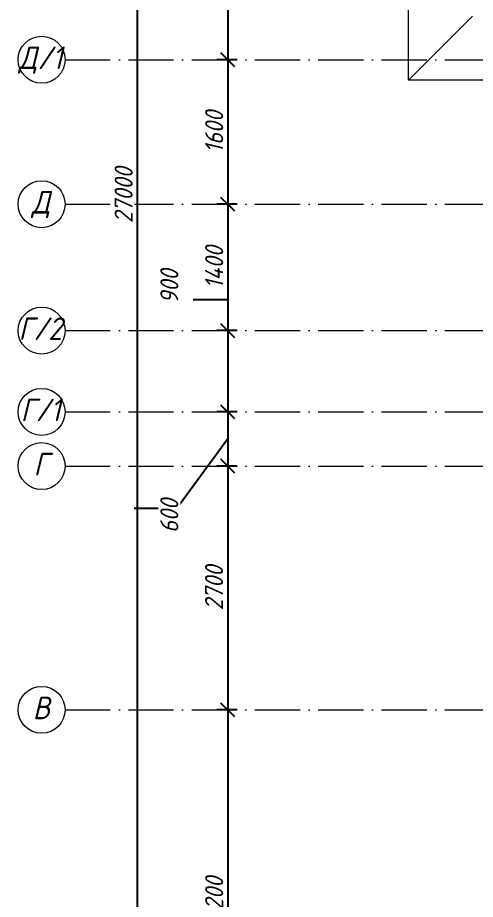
# Model space of a CAD drawing. Header units: millimetres. Extents: x -269418 to 201924, y -5890 to 98643.
# Drawn here: x -6735 to -1671, y 5701 to 15466 of the extents above; entities that cross this region are included whole.
import ezdxf

# ---------------------------------------------------------------- set-up
doc = ezdxf.new("R2010")
doc.units = ezdxf.units.MM
doc.linetypes.add('50_200_ШТРИХ_1Т_ш5_п1_п1_', pattern=[700, 500, -100, 0, -100])
for name, color, linetype, lineweight in [('A-ANNO-DIMS', 7, 'Continuous', 9), ('A-GENM', 7, 'Continuous', 9), ('Оси', 7, 'Continuous', 9), ('Оси-1', 7, '50_200_ШТРИХ_1Т_ш5_п1_п1_', 9)]:
    doc.layers.add(name, color=color, linetype=linetype, lineweight=lineweight)
doc.styles.add('ISOCPEUR_I', font='isocpeui.ttf', dxfattribs={"width": 0.9, "height": 250})
doc.styles.add('ISOCPEUR_I_2', font='isocpeui.ttf', dxfattribs={"width": 0.9, "height": 200})
doc.dimstyles.new('ISO-2_0_0_9К_СРЕДНИЙ_ФОН', dxfattribs={"dimscale": 304.8, "dimtxt": 199.196235, "dimasz": 0.492126, "dimexe": 0.393701, "dimexo": 0, "dimgap": 0.164042, "dimtad": 1, "dimdec": 0, "dimdsep": 46, "dimtxsty": 'ISOCPEUR_I_2', "dimblk1": 'OBLIQUE', "dimblk2": 'OBLIQUE', "dimsah": 1, "dimcen": 0.09, "dimdle": 0.393701, "dimazin": 0, "dimtfac": 1, "dimtdec": 4, "dimtix": 1, "dimtmove": 0, "dimatfit": 3, "dimfxl": 1, "dimtvp": 1, "dimtfill": 1, "dimtolj": 1, "dimtzin": 0, "dimarcsym": 2})
doc.dimstyles.new('ISO-2_0_0_9К_СРЕДНИЙ_ФОН_1', dxfattribs={"dimscale": 304.8, "dimtxt": 199.196235, "dimasz": 0.492126, "dimexe": 0.393701, "dimexo": 0, "dimgap": 0.164042, "dimtad": 1, "dimdec": 0, "dimdsep": 46, "dimtxsty": 'ISOCPEUR_I_2', "dimblk1": 'OBLIQUE', "dimblk2": 'OBLIQUE', "dimsah": 1, "dimcen": 0.09, "dimdle": 0.393701, "dimazin": 0, "dimtfac": 1, "dimtdec": 4, "dimtix": 1, "dimtmove": 1, "dimatfit": 3, "dimfxl": 1, "dimtvp": 1, "dimtfill": 1, "dimtolj": 1, "dimtzin": 0, "dimarcsym": 2})

# ---------------------------------------------------------------- blocks, each defined once
blk = doc.blocks.new('парапет1 - парапет-18629556-АР1_1_Кладочный план 3 этажа')
at = {"layer": 'A-GENM'}
for p, q in [((-2411.1, 14772.9), (-2411.1, 27400.1)), ((-2411.1, 14772.9), (-1701.8, 15482.2)), ((-110, 14772.9), (-2411.1, 14772.9))]:
    blk.add_line(p, q, dxfattribs=at)
blk = doc.blocks.new('Ось сетки - Круг_Ø6_00__ISO-2_5_0_9K_ кружки поменьше-23056867-АР1_1_Кладочный план 3 этажа')
at = {"layer": 'Оси'}
blk.add_circle((0, 0), 2.6, dxfattribs=at)
blk = doc.blocks.new('_Oblique')
at = {"color": 0, "linetype": 'ByBlock', "lineweight": -2}
blk.add_line((-0.5, -0.5), (0.5, 0.5), dxfattribs=at)
blk = doc.blocks.new('DIMBLOCK47-АР1_1_Кладочный план 3 этажа')
at = {"layer": 'A-ANNO-DIMS', "color": 0, "lineweight": -2, "transparency": 16777216}
for p, q in [((-4410.9, 17120), (-4410.9, 14880)), ((-4304.8, 17000), (-4530.9, 17000)), ((-4304.8, 15000), (-4530.9, 15000))]:
    blk.add_line(p, q, dxfattribs=at)
at = {"layer": 'Defpoints', "color": 0, "transparency": 16777216}
for p in [(-4304.8, 17000), (-4410.9, 15000), (-4304.8, 15000)]:
    blk.add_point(p, dxfattribs=at)
at = {"layer": 'A-ANNO-DIMS', "color": 0, "lineweight": -2, "transparency": 16777216, "xscale": 150, "yscale": 150, "zscale": 150}
for p, rotation in [((-4410.9, 17000), 90), ((-4410.9, 15000), 270)]:
    blk.add_blockref('_Oblique', p, dxfattribs=dict(at, rotation=rotation))
at = {"layer": 'A-ANNO-DIMS', "color": 0, "transparency": 16777216, "insert": (-4560.9, 16000), "char_height": 200, "width": 606.782, "attachment_point": 5, "rotation": 90, "style": 'ISOCPEUR_I_2', "bg_fill": 3, "box_fill_scale": 1.1, "bg_fill_color": 256, "bg_fill_true_color": 13158600, "bg_fill_transparency": 0}
blk.add_mtext('\\A1;2000', dxfattribs=at)
blk = doc.blocks.new('DIMBLOCK48-АР1_1_Кладочный план 3 этажа')
at = {"layer": 'A-ANNO-DIMS', "color": 0, "lineweight": -2, "transparency": 16777216}
for p, q in [((-4410.9, 15120), (-4410.9, 13280)), ((-4304.8, 15000), (-4530.9, 15000)), ((-4304.8, 13400), (-4530.9, 13400))]:
    blk.add_line(p, q, dxfattribs=at)
at = {"layer": 'Defpoints', "color": 0, "transparency": 16777216}
for p in [(-4304.8, 15000), (-4410.9, 13400), (-4304.8, 13400)]:
    blk.add_point(p, dxfattribs=at)
at = {"layer": 'A-ANNO-DIMS', "color": 0, "lineweight": -2, "transparency": 16777216, "xscale": 150, "yscale": 150, "zscale": 150}
for p, rotation in [((-4410.9, 15000), 90), ((-4410.9, 13400), 270)]:
    blk.add_blockref('_Oblique', p, dxfattribs=dict(at, rotation=rotation))
at = {"layer": 'A-ANNO-DIMS', "color": 0, "transparency": 16777216, "insert": (-4560.9, 14200), "char_height": 200, "width": 560.814, "attachment_point": 5, "rotation": 90, "style": 'ISOCPEUR_I_2', "bg_fill": 3, "box_fill_scale": 1.1, "bg_fill_color": 256, "bg_fill_true_color": 13158600, "bg_fill_transparency": 0}
blk.add_mtext('\\A1;1600', dxfattribs=at)
blk = doc.blocks.new('DIMBLOCK49-АР1_1_Кладочный план 3 этажа')
at = {"layer": 'A-ANNO-DIMS', "color": 0, "lineweight": -2, "transparency": 16777216}
for p, q in [((-4410.9, 13520), (-4410.9, 11880)), ((-4304.8, 13400), (-4530.9, 13400)), ((-4304.8, 12000), (-4530.9, 12000))]:
    blk.add_line(p, q, dxfattribs=at)
at = {"layer": 'Defpoints', "color": 0, "transparency": 16777216}
for p in [(-4304.8, 13400), (-4410.9, 12000), (-4304.8, 12000)]:
    blk.add_point(p, dxfattribs=at)
at = {"layer": 'A-ANNO-DIMS', "color": 0, "lineweight": -2, "transparency": 16777216, "xscale": 150, "yscale": 150, "zscale": 150}
for p, rotation in [((-4410.9, 13400), 90), ((-4410.9, 12000), 270)]:
    blk.add_blockref('_Oblique', p, dxfattribs=dict(at, rotation=rotation))
at = {"layer": 'A-ANNO-DIMS', "color": 0, "transparency": 16777216, "insert": (-4560.9, 12700), "char_height": 200, "width": 579.201, "attachment_point": 5, "rotation": 90, "style": 'ISOCPEUR_I_2', "bg_fill": 3, "box_fill_scale": 1.1, "bg_fill_color": 256, "bg_fill_true_color": 13158600, "bg_fill_transparency": 0}
blk.add_mtext('\\A1;1400', dxfattribs=at)
blk = doc.blocks.new('DIMBLOCK50-АР1_1_Кладочный план 3 этажа')
at = {"layer": 'A-ANNO-DIMS', "color": 0, "lineweight": -2, "transparency": 16777216}
for p, q in [((-4791.8, 12342.7), (-4410.9, 12342.7)), ((-4410.9, 12342.7), (-4410.9, 12000)), ((-4410.9, 12120), (-4410.9, 10980)), ((-4304.8, 12000), (-4530.9, 12000)), ((-4304.8, 11100), (-4530.9, 11100))]:
    blk.add_line(p, q, dxfattribs=at)
at = {"layer": 'Defpoints', "color": 0, "transparency": 16777216}
for p in [(-4304.8, 12000), (-4410.9, 11100), (-4304.8, 11100)]:
    blk.add_point(p, dxfattribs=at)
at = {"layer": 'A-ANNO-DIMS', "color": 0, "lineweight": -2, "transparency": 16777216, "xscale": 150, "yscale": 150, "zscale": 150}
for p, rotation in [((-4410.9, 12000), 90), ((-4410.9, 11100), 270)]:
    blk.add_blockref('_Oblique', p, dxfattribs=dict(at, rotation=rotation))
at = {"layer": 'A-ANNO-DIMS', "color": 0, "transparency": 16777216, "insert": (-5157, 12298.4), "char_height": 200, "width": 455.087, "attachment_point": 1, "rotation": 90, "line_spacing_factor": 1.149209, "style": 'ISOCPEUR_I_2', "bg_fill": 3, "box_fill_scale": 1.1, "bg_fill_color": 256, "bg_fill_true_color": 13158600, "bg_fill_transparency": 0}
blk.add_mtext('\\A1;900', dxfattribs=at)
blk = doc.blocks.new('DIMBLOCK51-АР1_1_Кладочный план 3 этажа')
at = {"layer": 'A-ANNO-DIMS', "color": 0, "lineweight": -2, "transparency": 16777216}
for p, q in [((-4410.9, 11220), (-4410.9, 10380)), ((-4304.8, 11100), (-4530.9, 11100)), ((-4410.9, 10800), (-4973.7, 10031)), ((-4304.8, 10500), (-4530.9, 10500)), ((-4973.7, 10031), (-5447.7, 10031))]:
    blk.add_line(p, q, dxfattribs=at)
at = {"layer": 'Defpoints', "color": 0, "transparency": 16777216}
for p in [(-4304.8, 11100), (-4410.9, 10500), (-4304.8, 10500)]:
    blk.add_point(p, dxfattribs=at)
at = {"layer": 'A-ANNO-DIMS', "color": 0, "lineweight": -2, "transparency": 16777216, "xscale": 150, "yscale": 150, "zscale": 150}
for p, rotation in [((-4410.9, 11100), 90), ((-4410.9, 10500), 270)]:
    blk.add_blockref('_Oblique', p, dxfattribs=dict(at, rotation=rotation))
at = {"layer": 'A-ANNO-DIMS', "color": 0, "transparency": 16777216, "insert": (-5157, 9759.3), "char_height": 200, "width": 455.087, "attachment_point": 1, "rotation": 90, "line_spacing_factor": 1.149209, "style": 'ISOCPEUR_I_2', "bg_fill": 3, "box_fill_scale": 1.1, "bg_fill_color": 256, "bg_fill_true_color": 13158600, "bg_fill_transparency": 0}
blk.add_mtext('\\A1;600', dxfattribs=at)
blk = doc.blocks.new('DIMBLOCK52-АР1_1_Кладочный план 3 этажа')
at = {"layer": 'A-ANNO-DIMS', "color": 0, "lineweight": -2, "transparency": 16777216}
for p, q in [((-4410.9, 10620), (-4410.9, 7680)), ((-4304.8, 10500), (-4530.9, 10500)), ((-4304.8, 7800), (-4530.9, 7800))]:
    blk.add_line(p, q, dxfattribs=at)
at = {"layer": 'Defpoints', "color": 0, "transparency": 16777216}
for p in [(-4304.8, 10500), (-4410.9, 7800), (-4304.8, 7800)]:
    blk.add_point(p, dxfattribs=at)
at = {"layer": 'A-ANNO-DIMS', "color": 0, "lineweight": -2, "transparency": 16777216, "xscale": 150, "yscale": 150, "zscale": 150}
for p, rotation in [((-4410.9, 10500), 90), ((-4410.9, 7800), 270)]:
    blk.add_blockref('_Oblique', p, dxfattribs=dict(at, rotation=rotation))
at = {"layer": 'A-ANNO-DIMS', "color": 0, "transparency": 16777216, "insert": (-4562.2, 9150), "char_height": 200, "width": 606.782, "attachment_point": 5, "rotation": 90, "style": 'ISOCPEUR_I_2', "bg_fill": 3, "box_fill_scale": 1.1, "bg_fill_color": 256, "bg_fill_true_color": 13158600, "bg_fill_transparency": 0}
blk.add_mtext('\\A1;2700', dxfattribs=at)
blk = doc.blocks.new('DIMBLOCK53-АР1_1_Кладочный план 3 этажа')
at = {"layer": 'A-ANNO-DIMS', "color": 0, "lineweight": -2, "transparency": 16777216}
for p, q in [((-4410.9, 7920), (-4410.9, 3480)), ((-4304.8, 7800), (-4530.9, 7800)), ((-4304.8, 3600), (-4530.9, 3600))]:
    blk.add_line(p, q, dxfattribs=at)
at = {"layer": 'Defpoints', "color": 0, "transparency": 16777216}
for p in [(-4304.8, 7800), (-4410.9, 3600), (-4304.8, 3600)]:
    blk.add_point(p, dxfattribs=at)
at = {"layer": 'A-ANNO-DIMS', "color": 0, "lineweight": -2, "transparency": 16777216, "xscale": 150, "yscale": 150, "zscale": 150}
for p, rotation in [((-4410.9, 7800), 90), ((-4410.9, 3600), 270)]:
    blk.add_blockref('_Oblique', p, dxfattribs=dict(at, rotation=rotation))
at = {"layer": 'A-ANNO-DIMS', "color": 0, "transparency": 16777216, "insert": (-4560.9, 5700), "char_height": 200, "width": 625.17, "attachment_point": 5, "rotation": 90, "style": 'ISOCPEUR_I_2', "bg_fill": 3, "box_fill_scale": 1.1, "bg_fill_color": 256, "bg_fill_true_color": 13158600, "bg_fill_transparency": 0}
blk.add_mtext('\\A1;4200', dxfattribs=at)
blk = doc.blocks.new('DIMBLOCK55-АР1_1_Кладочный план 3 этажа')
at = {"layer": 'A-ANNO-DIMS', "color": 0, "lineweight": -2, "transparency": 16777216}
for p, q in [((-5411.3, 27120), (-5411.3, -120)), ((-5305.2, 27000), (-5531.3, 27000)), ((-5305.2, 0), (-5531.3, 0))]:
    blk.add_line(p, q, dxfattribs=at)
at = {"layer": 'Defpoints', "color": 0, "transparency": 16777216}
for p in [(-5305.2, 27000), (-5411.3, 0), (-5305.2, 0)]:
    blk.add_point(p, dxfattribs=at)
at = {"layer": 'A-ANNO-DIMS', "color": 0, "lineweight": -2, "transparency": 16777216, "xscale": 150, "yscale": 150, "zscale": 150}
for p, rotation in [((-5411.3, 27000), 90), ((-5411.3, 0), 270)]:
    blk.add_blockref('_Oblique', p, dxfattribs=dict(at, rotation=rotation))
at = {"layer": 'A-ANNO-DIMS', "color": 0, "transparency": 16777216, "insert": (-5562.5, 13500), "char_height": 200, "width": 758.478, "attachment_point": 5, "rotation": 90, "style": 'ISOCPEUR_I_2', "bg_fill": 3, "box_fill_scale": 1.1, "bg_fill_color": 256, "bg_fill_true_color": 13158600, "bg_fill_transparency": 0}
blk.add_mtext('\\A1;27000', dxfattribs=at)

msp = doc.modelspace()

# ---------------------------------------------------------------- linework, layer by layer
at = {"layer": 'Оси-1'}
for p, q in [((-6210, 15000), (125951.6, 15000)), ((-6210, 13400), (125951.6, 13400)), ((-6210, 12000), (125951.6, 12000)), ((-6210, 11100), (125951.6, 11100)), ((-6210, 10500), (125951.6, 10500)), ((-6210, 7800), (125951.6, 7800))]:
    msp.add_line(p, q, dxfattribs=at)

# ---------------------------------------------------------------- block references
at = {"layer": 'A-GENM'}
msp.add_blockref('парапет1 - парапет-18629556-АР1_1_Кладочный план 3 этажа', (0, 0), dxfattribs=at)
at = {"layer": 'Оси', "xscale": 99.99999999999993, "yscale": 99.99999999999993, "zscale": 99.99999999999993, "rotation": 269.9999999999994}
for p in [(-6470, 15000), (-6470, 13400), (-6470, 12000), (-6470, 11100), (-6470, 10500), (-6470, 7800)]:
    msp.add_blockref('Ось сетки - Круг_Ø6_00__ISO-2_5_0_9K_ кружки поменьше-23056867-АР1_1_Кладочный план 3 этажа', p, dxfattribs=at)

# ---------------------------------------------------------------- texts
at = {"layer": 'Оси', "char_height": 250, "attachment_point": 1, "style": 'ISOCPEUR_I'}
for s, insert, width in [('\\fISOCPEUR|b0|i1|c204|p34|;\\W.9;Д', (-6722.8, 15146.6), 252.532), ('/1', (-6514.4, 15146.6), 346.329), ('\\fISOCPEUR|b0|i1|c204|p34|;\\W.9;Д', (-6579.7, 13546.6), 252.532), ('\\fISOCPEUR|b0|i1|c204|p34|;\\W.9;Г', (-6725.5, 12146.6), 202.025), ('/2', (-6558.8, 12146.6), 404.05), ('\\fISOCPEUR|b0|i1|c204|p34|;\\W.9;Г', (-6701.6, 11246.6), 202.025), ('/1', (-6534.9, 11246.6), 346.329), ('\\fISOCPEUR|b0|i1|c204|p34|;\\W.9;Г', (-6559, 10646.6), 202.025), ('\\fISOCPEUR|b0|i1|c204|p34|;\\W.9;В', (-6568, 7946.6), 223.671)]:
    msp.add_mtext(s, dxfattribs=dict(at, insert=insert, width=width))

# ---------------------------------------------------------------- next in the draw order: dimensions: what is measured, and where the dimension line sits
at = {"layer": 'A-ANNO-DIMS'}
dim = msp.add_linear_dim(base=(-4410.9, 15000), p1=(-4304.8, 17000), p2=(-4304.8, 15000), angle=90, dimstyle='ISO-2_0_0_9К_СРЕДНИЙ_ФОН', override={"dimpost": '<>', "dimfxl": 2000.000075}, dxfattribs=at)
dim.commit()
dim.dimension.update_dxf_attribs({"geometry": 'DIMBLOCK47-АР1_1_Кладочный план 3 этажа', "text_midpoint": (-4560.9, 16000)})

# ---------------------------------------------------------------- next in the draw order: dimensions: what is measured, and where the dimension line sits
dim = msp.add_linear_dim(base=(-4410.9, 13400), p1=(-4304.8, 15000), p2=(-4304.8, 13400), angle=90, dimstyle='ISO-2_0_0_9К_СРЕДНИЙ_ФОН', override={"dimpost": '<>', "dimfxl": 1600}, dxfattribs=at)
dim.commit()
dim.dimension.update_dxf_attribs({"geometry": 'DIMBLOCK48-АР1_1_Кладочный план 3 этажа', "text_midpoint": (-4560.9, 14200)})

# ---------------------------------------------------------------- next in the draw order: dimensions: what is measured, and where the dimension line sits
dim = msp.add_linear_dim(base=(-4410.9, 12000), p1=(-4304.8, 13400), p2=(-4304.8, 12000), angle=90, dimstyle='ISO-2_0_0_9К_СРЕДНИЙ_ФОН', override={"dimpost": '<>', "dimfxl": 1399.999995}, dxfattribs=at)
dim.commit()
dim.dimension.update_dxf_attribs({"geometry": 'DIMBLOCK49-АР1_1_Кладочный план 3 этажа', "text_midpoint": (-4560.9, 12700)})

# ---------------------------------------------------------------- next in the draw order: dimensions: what is measured, and where the dimension line sits
dim = msp.add_linear_dim(base=(-4410.9, 11100), p1=(-4304.8, 12000), p2=(-4304.8, 11100), angle=90, dimstyle='ISO-2_0_0_9К_СРЕДНИЙ_ФОН_1', override={"dimpost": '<>', "dimfxl": 900}, dxfattribs=at)
dim.commit()
dim.dimension.update_dxf_attribs({"geometry": 'DIMBLOCK50-АР1_1_Кладочный план 3 этажа', "text_midpoint": (-5023.7, 12342.7), "dimtype": 160, "text_rotation": 90})

# ---------------------------------------------------------------- next in the draw order: dimensions: what is measured, and where the dimension line sits
dim = msp.add_linear_dim(base=(-4410.9, 10500), p1=(-4304.8, 11100), p2=(-4304.8, 10500), angle=90, dimstyle='ISO-2_0_0_9К_СРЕДНИЙ_ФОН_1', override={"dimpost": '<>', "dimfxl": 600}, dxfattribs=at)
dim.commit()
dim.dimension.update_dxf_attribs({"geometry": 'DIMBLOCK51-АР1_1_Кладочный план 3 этажа', "text_midpoint": (-5023.7, 10031), "dimtype": 160, "text_rotation": 90})

# ---------------------------------------------------------------- next in the draw order: dimensions: what is measured, and where the dimension line sits
for base, p1, p2, override, picture, middle in [((-5411.3, 0), (-5305.2, 27000), (-5305.2, 0), {"dimpost": '<>', "dimfxl": 26999.999823}, 'DIMBLOCK55-АР1_1_Кладочный план 3 этажа', (-5562.5, 13500)), ((-4410.9, 7800), (-4304.8, 10500), (-4304.8, 7800), {"dimpost": '<>', "dimfxl": 2700}, 'DIMBLOCK52-АР1_1_Кладочный план 3 этажа', (-4562.2, 9150))]:
    dim = msp.add_linear_dim(base=base, p1=p1, p2=p2, angle=90, dimstyle='ISO-2_0_0_9К_СРЕДНИЙ_ФОН', override=override, dxfattribs=at)
    dim.commit()
    dim.dimension.update_dxf_attribs({"geometry": picture, "text_midpoint": middle})

# ---------------------------------------------------------------- next in the draw order: dimensions: what is measured, and where the dimension line sits
dim = msp.add_linear_dim(base=(-4410.9, 3600), p1=(-4304.8, 7800), p2=(-4304.8, 3600), angle=90, dimstyle='ISO-2_0_0_9К_СРЕДНИЙ_ФОН', override={"dimpost": '<>', "dimfxl": 4200}, dxfattribs=at)
dim.commit()
dim.dimension.update_dxf_attribs({"geometry": 'DIMBLOCK53-АР1_1_Кладочный план 3 этажа', "text_midpoint": (-4560.9, 5700)})

doc.saveas('drawing.dxf')
